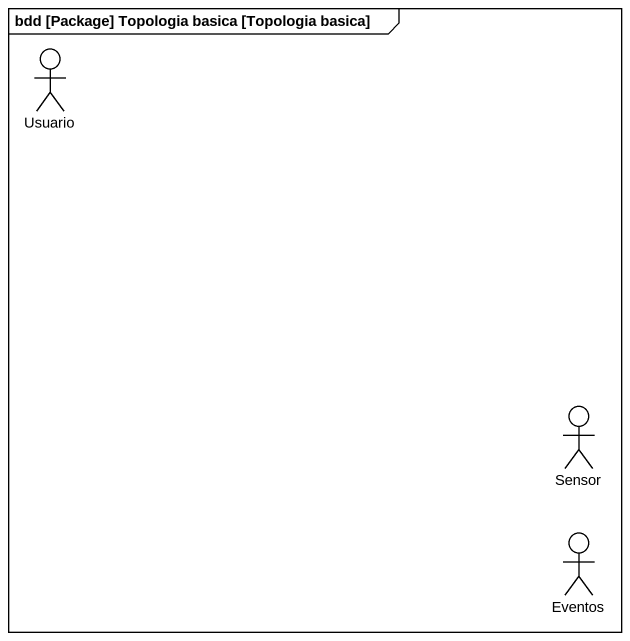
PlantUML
@startuml
mainframe bdd [Package] Topologia basica [Topologia basica]
actor Usuario
actor Sensor
actor Eventos
@enduml
